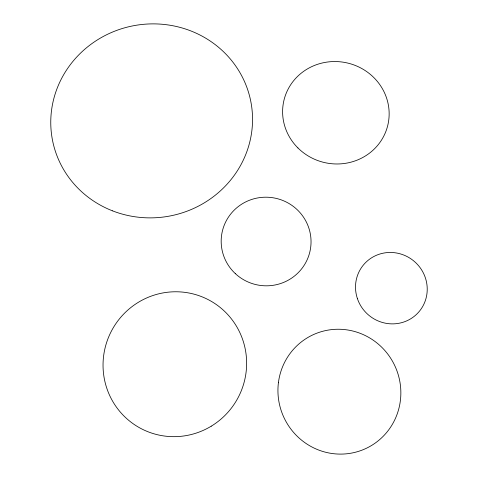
<?xml version="1.0" encoding="UTF-8"?>
<svg xmlns="http://www.w3.org/2000/svg" width="478" height="478" viewBox="0 0 478 478"><rect width="100%" height="100%" fill="white"/><g stroke="black" fill="none" stroke-linecap="round" stroke-linejoin="round"><path stroke-width="0.72" d="M278.423 382.645A62.702 61.19 64.9 0 0 363.166 449.69A62.702 61.19 64.9 0 0 376.598 342.696A62.702 61.19 64.9 0 0 278.423 382.645M235.278 273.571A44.962 44.287 11.2 0 0 309.834 251.972A44.962 44.287 11.2 0 0 253.215 198.991A44.962 44.287 11.2 0 0 235.278 273.571M297.937 147.953A53.399 51.08 13.8 0 0 387.234 127.393A53.399 51.08 13.8 0 0 322.477 62.935A53.399 51.08 13.8 0 0 297.937 147.953M112.473 210.828A101.031 96.855 -10.6 0 0 251.763 107.329A101.031 96.855 -10.6 0 0 90.724 44.466A101.031 96.855 -10.6 0 0 112.473 210.828M357.436 298.702A36.316 35.241 41 0 0 418.375 312.451A36.316 35.241 41 0 0 398.299 253.352A36.316 35.241 41 0 0 357.436 298.702M211.222 426.191A72.692 71.551 -62.3 0 0 210.248 300.734A72.692 71.551 -62.3 0 0 103.039 365.724A72.692 71.551 -62.3 0 0 211.222 426.191"/></g></svg>
